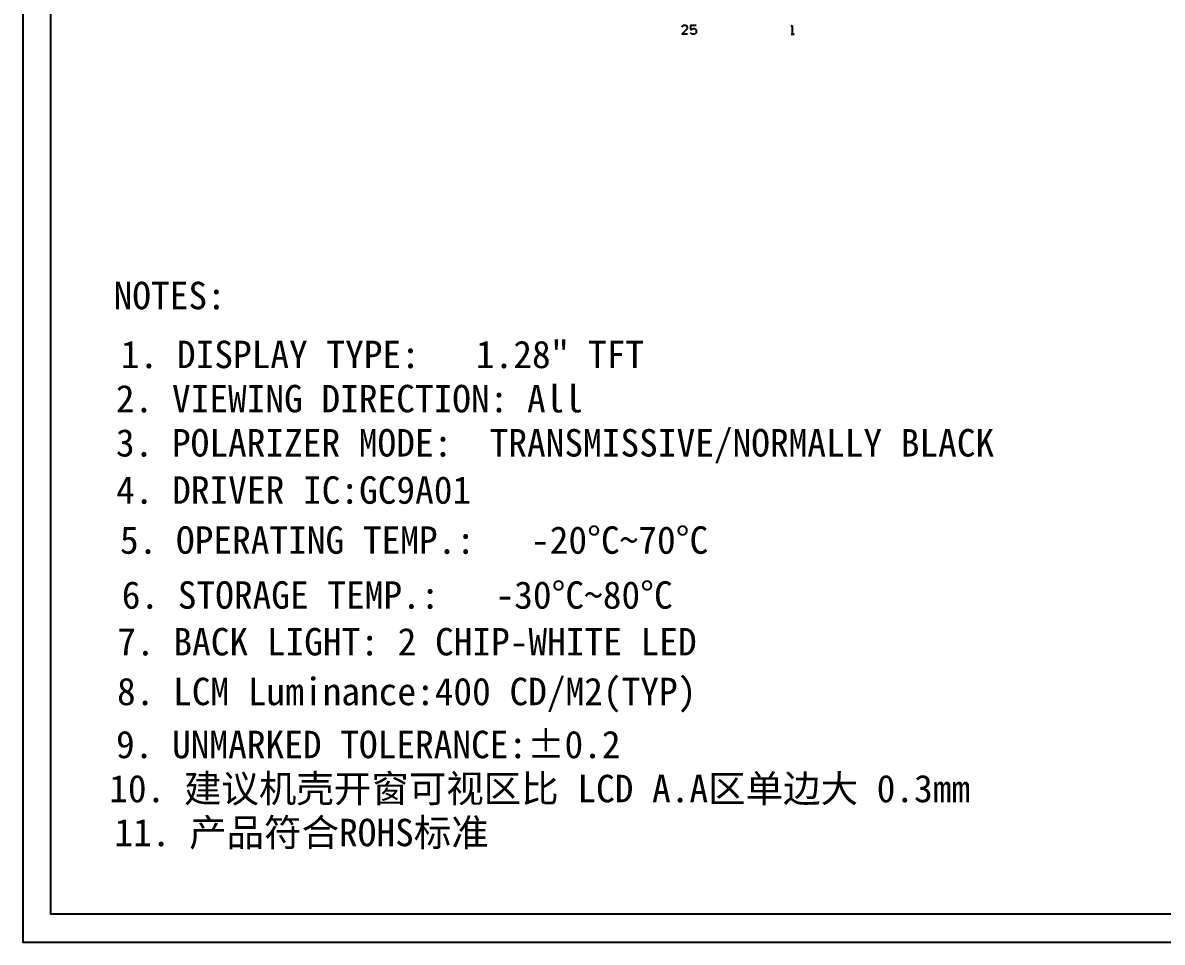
# Model space of a CAD drawing. Header units: millimetres. Extents: x 1040 to 3675, y 249 to 975.
# Drawn here: x 3233.5 to 3312.7, y 581.7 to 645.6 of the extents above; entities that cross this region are included whole.
import ezdxf

# ---------------------------------------------------------------- set-up
doc = ezdxf.new("R2010")
doc.units = ezdxf.units.MM
for name, color, linetype in [('FRAME', 154, 'Continuous'), ('KeepOutLayer', 6, 'Continuous'), ('图框', 7, 'Continuous')]:
    doc.layers.add(name, color=color, linetype=linetype)
doc.styles.add('宋体', font='')
doc.styles.get('宋体').set_extended_font_data('SimSun')

msp = doc.modelspace()

# ---------------------------------------------------------------- linework, layer by layer
at = {"layer": 'FRAME', "color": 7}
for points in [[(3467.1755, 737.4584), (3233.5079, 737.4584), (3233.5079, 581.68), (3467.1755, 581.68)], [(3465.2283, 583.6272), (3235.4551, 583.6272), (3235.4551, 735.5112), (3465.2283, 735.5112)]]:
    msp.add_lwpolyline(points, close=True, dxfattribs=at)
at = {"layer": 'KeepOutLayer', "color": 7}
for p, q in [((3279.4346, 645.4458), (3279.3347, 645.3458)), ((3279.3347, 644.846), (3279.7345, 645.2458)), ((3279.6346, 645.4458), (3279.4346, 645.4458)), ((3279.7345, 645.3458), (3279.6346, 645.4458)), ((3279.7345, 645.2458), (3279.7345, 645.3458)), ((3280.3343, 645.4458), (3279.9345, 645.4458)), ((3279.9345, 645.4458), (3279.9345, 645.1459)), ((3279.9345, 645.1459), (3280.1344, 645.2458)), ((3280.0344, 644.846), (3279.9345, 644.9459)), ((3280.1344, 645.2458), (3280.2344, 645.2458)), ((3280.2344, 645.2458), (3280.3343, 645.1459)), ((3280.3343, 644.9459), (3280.2344, 644.846)), ((3280.3343, 645.1459), (3280.3343, 644.9459)), ((3287.0346, 645.4458), (3286.9347, 645.3458)), ((3287.0346, 644.846), (3287.0346, 645.4458)), ((3279.7345, 644.846), (3279.3347, 644.846)), ((3280.2344, 644.846), (3280.0344, 644.846)), ((3286.9347, 644.846), (3287.1346, 644.846)), ((3287.1346, 644.846), (3287.0346, 644.846))]:
    msp.add_line(p, q, dxfattribs=at)

# ---------------------------------------------------------------- texts
at = {"color": 7, "insert": (3239.9978, 614.0944), "char_height": 1.910107, "width": 51.40188, "attachment_point": 1, "style": '宋体'}
msp.add_mtext('4. DRIVER IC:GC9A01', dxfattribs=at)
at = {"layer": '图框', "style": '宋体'}
for s, height, p in [('NOTES:', 1.91011, (3239.8239, 625.718)), ('1. DISPLAY TYPE:   1.28" TFT', 1.910107, (3240.327, 621.6191)), ('2. VIEWING DIRECTION: All', 1.910107, (3239.9815, 618.5443)), ('3. POLARIZER MODE:  TRANSMISSIVE/NORMALLY BLACK', 1.910107, (3239.9815, 615.4696)), ('5. OPERATING TEMP.:   -20%%DC~70%%DC', 1.910107, (3240.2623, 608.7042)), ('6. STORAGE TEMP.:   -30%%DC~80%%DC', 1.910107, (3240.3902, 604.8821)), ('7. BACK LIGHT: 2 CHIP-WHITE LED', 1.910107, (3240.0823, 601.6327)), ('8. LCM Luminance:400 CD/M2(TYP)', 1.910107, (3240.0616, 598.1713)), ('9. UNMARKED TOLERANCE:%%P0.2', 1.910107, (3239.9905, 594.4826)), ('10. 建议机壳开窗可视区比 LCD A.A区单边大 0.3mm', 1.910107, (3239.5163, 591.4158))]:
    msp.add_text(s, height=height, dxfattribs=at).set_placement(p)
at = {"layer": '图框', "insert": (3239.878, 590.2677), "char_height": 1.910107, "width": 51.40188, "attachment_point": 1, "style": '宋体'}
msp.add_mtext('11. 产品符合ROHS标准', dxfattribs=at)

doc.saveas('drawing.dxf')
